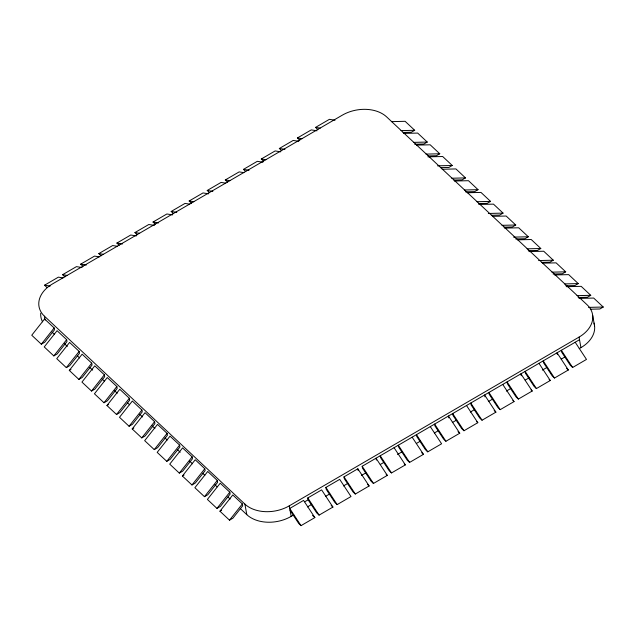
<?xml version="1.0" encoding="UTF-8"?>
<svg xmlns="http://www.w3.org/2000/svg" width="635" height="635" viewBox="0 0 635 635"><rect width="100%" height="100%" fill="white"/><g stroke="black" fill="none" stroke-linecap="round" stroke-linejoin="round"><path stroke-width="0.95" d="M41.323 344.202L54.165 327.97L44.585 318.992L31.75 335.232L41.323 344.202L44.688 342.249L54.499 329.835L54.165 327.97M53.816 355.917L66.659 339.677L57.079 330.7L44.244 346.94L53.816 355.917L57.182 353.957L66.993 341.543L66.659 339.677M66.326 367.641L79.161 351.401L69.588 342.424L56.753 358.664L66.326 367.641L69.691 365.681L79.502 353.274L79.161 351.401M69.302 370.427L82.137 354.187L91.718 363.164L92.051 365.038L82.24 377.444L78.875 379.405L69.302 370.427L70.977 369.451M78.875 379.405L91.718 363.164M91.519 391.057L104.362 374.817L94.782 365.839L81.947 382.079L91.519 391.057L94.885 389.096L104.696 376.69L104.362 374.817M104.013 402.765L116.856 386.532L107.275 377.555L94.44 393.787L104.013 402.765L107.378 400.804L117.189 388.398L116.856 386.532M106.95 405.511L119.785 389.279L129.357 398.256L129.699 400.121L119.88 412.536L116.523 414.488L106.95 405.511L108.625 404.535M116.523 414.488L129.357 398.256M129.072 426.26L141.915 410.019L132.334 401.042L119.499 417.282L129.072 426.26L132.437 424.299L142.248 411.885L141.915 410.019M132.191 428.935L145.026 412.694L154.599 421.672L154.94 423.545L145.129 435.951L141.764 437.912L132.191 428.935L133.866 427.95M141.764 437.912L154.599 421.672M154.257 449.62L167.092 433.38L157.52 424.402L144.677 440.642L154.257 449.62L157.615 447.659L167.434 435.253L167.092 433.38M166.767 461.343L179.602 445.111L170.029 436.134L157.186 452.366L166.767 461.343L170.124 459.391L179.935 446.976L179.602 445.111M179.316 473.107L192.151 456.875L182.578 447.897L169.736 464.129L179.316 473.107L182.674 471.154L192.484 458.74L192.151 456.875M182.388 476.004L195.231 459.764L204.803 468.741L205.145 470.614L195.326 483.021L191.968 484.981L182.388 476.004L184.071 475.028M191.968 484.981L204.803 468.741M204.454 496.689L217.297 480.449L207.724 471.48L194.881 487.712L204.454 496.689L207.82 494.728L217.63 482.322L217.297 480.449M216.964 508.413L229.806 492.181L220.226 483.203L207.391 499.435L216.964 508.413L220.329 506.46L230.14 494.046L229.806 492.181M219.94 511.207L232.783 494.967L242.356 503.944L242.689 505.809L232.878 518.223L229.513 520.176L219.94 511.207L221.623 510.222M229.513 520.176L242.356 503.944M46.863 287.393L44.537 285.21L58.38 277.154L63.071 277.884M64.921 276.876L62.595 274.693L76.438 266.637L82.066 267.518M83.002 266.351L80.677 264.168L94.52 256.103L99.33 256.858M101.148 255.786L98.822 253.603L112.657 245.547L117.348 246.277M119.213 245.261L116.888 243.078L130.731 235.021L136.358 235.902M137.271 234.744L134.945 232.561L148.788 224.504L154.416 225.385M155.353 224.219L153.027 222.036L166.87 213.979L172.633 214.876M173.498 213.654L171.172 211.471L185.015 203.414L189.698 204.145M191.492 203.176L189.166 200.993L203.002 192.937L208.629 193.818M209.55 192.659L207.224 190.476L221.059 182.42L225.75 183.15M227.624 182.134L225.298 179.951L239.141 171.894L243.951 172.641M245.769 171.569L243.443 169.386L257.286 161.33L262.914 162.211M263.604 161.179L261.279 159.004L275.122 150.939L280.749 151.821M281.662 150.67L279.337 148.487L293.18 140.43L298.807 141.303M299.744 140.137L297.418 137.962L311.253 129.897L317.024 130.802M317.881 129.572L315.555 127.397L329.398 119.332L335.026 120.213M391.39 121.634L405.122 121.309L414.703 130.286L411.337 132.239L403.034 132.445M403.582 133.413L417.671 133.072L427.252 142.049L423.886 144.01L414.663 144.232M416.449 145.129L430.181 144.796L439.761 153.773L436.396 155.734L428.093 155.932M427.966 156.861L442.674 156.512L452.247 165.481L448.889 167.442L440.587 167.64M442.198 169.259L455.93 168.934L465.503 177.903L462.137 179.864L453.834 180.062M454.382 181.031L468.479 180.697L478.052 189.674L474.686 191.627L465.463 191.849M467.257 192.746L480.981 192.421L490.561 201.398L487.196 203.351L478.893 203.557M478.766 204.486L493.474 204.129L503.055 213.106L499.689 215.067L491.387 215.265M492.435 216.36L506.166 216.027L515.739 225.004L512.381 226.965L504.079 227.163M504.627 228.132L518.716 227.79L528.296 236.768L524.931 238.728L515.707 238.951M517.493 239.847L531.225 239.514L540.798 248.491L537.44 250.452L528.209 250.674M529.003 251.579L543.719 251.23L553.291 260.199L549.934 262.16L541.623 262.358M542.393 263.184L556.125 262.85L565.698 271.828L562.34 273.788L553.109 274.01M554.585 274.955L568.674 274.622L578.247 283.591L574.889 285.552L565.658 285.774M566.468 286.695L581.184 286.345L590.756 295.323L587.399 297.275L578.167 297.498M578.961 298.402L593.677 298.053L603.25 307.03L599.885 308.991L590.661 309.205M44.434 316.19L244.904 504.111A32.139 22.487 -10.2 0 0 289.258 505.849L579.041 337.106A32.139 22.487 -10.2 0 0 587.129 304.832L386.651 116.911A32.139 22.487 -10.2 0 0 342.297 115.173L52.514 283.916A32.139 22.487 -10.2 0 0 44.434 316.19L45.117 320.024M307.784 497.943L321.627 489.887L332.923 507.071L319.08 515.128L316.754 512.945L308.118 499.816L307.784 497.943L319.08 515.128M325.866 487.418L339.709 479.361L351.004 496.538L337.161 504.603L334.835 502.42L326.199 489.283L325.866 487.418L337.161 504.603M344.003 476.853L357.846 468.797L369.141 485.973L355.306 494.038L352.981 491.855L344.345 478.726L344.003 476.853L355.306 494.038M376.349 460.081L376.015 458.216L387.31 475.393L373.467 483.457L371.142 481.274L362.514 468.146L362.172 466.273L579.517 339.717M304.752 501.777L308.118 499.816M240.284 508.548L246.801 514.66A32.139 22.487 -10.2 0 0 291.155 516.39L293.727 514.898M307.443 506.905L311.729 504.412M325.445 496.419L329.74 493.927M343.456 485.934L347.742 483.441M361.458 475.456L365.744 472.956M380.317 464.471L383.746 462.47M397.47 454.485L402.614 451.493M416.33 443.5L420.616 441.007M434.332 433.014L438.618 430.522M452.334 422.537L456.628 420.037M470.344 412.051L474.631 409.551M488.347 401.566L492.633 399.066M506.349 391.081L510.635 388.58M525.216 380.095L529.503 377.603M542.361 370.11L546.648 367.617M561.221 359.132L565.507 356.632M579.223 348.647L580.938 347.647A32.139 22.487 -10.2 0 0 593.971 323.048M301.022 525.645L314.865 517.581L303.57 500.404L289.727 508.46L301.022 525.645L298.696 523.462L290.068 510.334M391.525 472.94L380.23 455.763L380.571 457.629L389.199 470.765L391.525 472.94L405.368 464.883L394.073 447.699M409.607 462.415L398.312 445.23L398.645 447.103L407.281 460.232L409.607 462.415L423.45 454.35L412.155 437.174M427.752 451.85L416.457 434.665L416.79 436.539L425.426 449.667L427.752 451.85L441.595 443.786L430.292 426.609M445.921 441.269L434.618 424.085L434.959 425.958L443.587 439.087L445.921 441.269L459.756 433.213L448.461 416.028L448.802 417.894M463.971 430.752L452.676 413.575L453.017 415.441L461.645 428.577L463.971 430.752L477.814 422.696L466.519 405.511M482.052 420.227L470.757 403.042L471.099 404.916L479.727 418.044L482.052 420.227L495.895 412.163L484.6 394.986L484.934 396.851M500.197 409.662L488.902 392.478L489.236 394.351L497.872 407.479L500.197 409.662L514.04 401.606L502.745 384.421M518.366 399.082L507.071 381.905L507.405 383.77L516.041 396.907L518.366 399.082L532.209 391.025L520.906 373.84L521.248 375.714M536.424 388.572L525.121 371.388L525.462 373.253L534.098 386.39L536.424 388.572L550.259 380.508L538.964 363.323M554.498 378.039L543.203 360.855L543.544 362.728L552.172 375.856L554.498 378.039L568.341 369.983L557.046 352.798L557.387 354.671M572.643 367.474L561.348 350.298L561.681 352.163L570.317 365.3L572.643 367.474L586.486 359.418L575.191 342.233M400.971 130.612L414.703 130.286M413.52 142.383L427.252 142.049M426.029 154.107L439.761 153.773M437.539 165.838L452.247 165.481M451.771 178.237L465.503 177.903M464.32 190L478.052 189.674M476.829 201.724L490.561 201.398M488.339 213.463L503.055 213.106M502.015 225.33L515.739 225.004M513.58 237.125L528.296 236.768M527.066 248.825L540.798 248.491M538.583 260.556L553.291 260.199M551.966 272.161L565.698 271.828M564.523 283.924L578.247 283.591M577.024 295.648L590.756 295.323M588.542 307.38L603.25 307.03M315.555 127.397L320.246 128.127M297.418 137.962L302.101 138.692M279.337 148.487L284.964 149.368M261.279 159.004L265.97 159.734M243.443 169.386L249.071 170.267M225.298 179.951L229.989 180.681M207.224 190.476L212.852 191.357M189.166 200.993L193.85 201.732M171.172 211.471L176.8 212.352M153.027 222.036L158.655 222.917M134.945 232.561L139.636 233.299M116.888 243.078L122.515 243.959M98.822 253.603L103.505 254.333M80.677 264.168L86.304 265.049M62.595 274.693L67.286 275.431M44.537 285.21L50.165 286.091M566.603 368.348L568.341 369.983M549.1 379.42L550.259 380.508M531.043 389.93L532.209 391.025M512.874 400.51L514.04 401.606M494.149 410.528L495.895 412.163M476.655 421.608L477.814 422.696M458.018 431.578L459.756 433.213M421.703 452.715L423.45 454.35M404.209 463.788L405.368 464.883M386.151 474.305L387.31 475.393M367.403 484.338L369.141 485.973M331.176 505.436L332.923 507.071M312.539 515.406L314.865 517.581M52.118 332.161L54.293 334.193M64.421 343.694L67.318 346.408M77.446 355.902L79.621 357.942M89.749 367.435L92.646 370.149M102.052 378.968L104.227 381.008M114.356 390.501L117.253 393.216M127.389 402.717L129.556 404.749M139.692 414.25L142.581 416.965M151.995 425.783L154.884 428.498M165.021 437.991L167.188 440.031M177.324 449.524L180.221 452.239M189.627 461.058L192.524 463.772M202.652 473.273L204.827 475.305M214.955 484.807L217.13 486.839M227.981 497.014L230.156 499.054M362.172 466.273L373.467 483.457M592.677 315.381L594.574 325.922M579.041 337.106L580.938 347.647M357.846 468.797L358.188 470.662M289.258 505.849L291.155 516.39M244.904 504.111L246.801 514.66M42.529 321.81A32.139 22.487 -10.2 0 1 40.703 313.222"/></g></svg>
